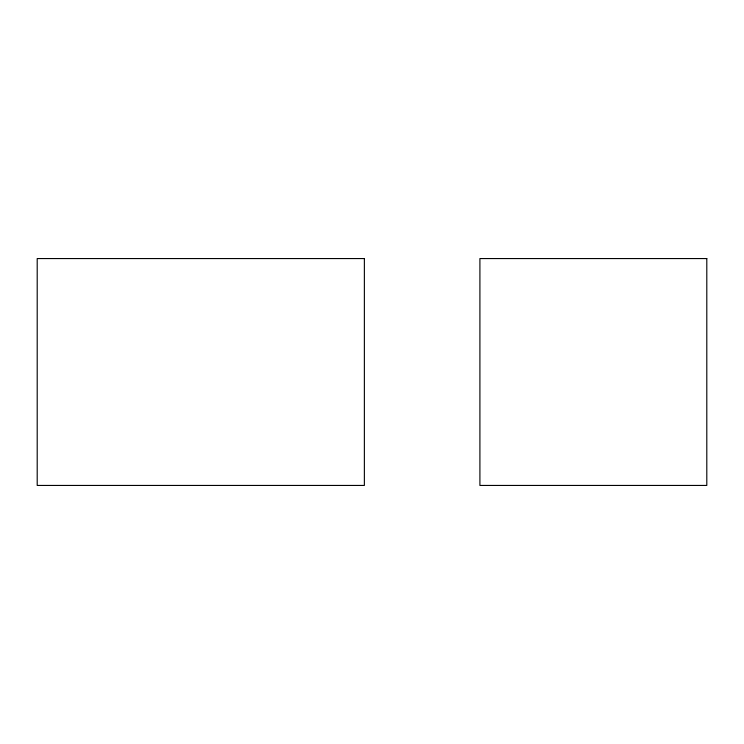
<?xml version="1.0" encoding="UTF-8"?>
<svg xmlns="http://www.w3.org/2000/svg" width="744" height="744" viewBox="0 0 744 744"><rect width="100%" height="100%" fill="white"/><g stroke="black" fill="none" stroke-linecap="round" stroke-linejoin="round"><path stroke-width="1.12" d="M364.374 258.559L37.2 258.559L37.2 485.441L364.374 485.441L364.374 258.559M706.8 258.559L479.908 258.559L479.908 485.441L706.8 485.441L706.8 258.559"/></g></svg>
